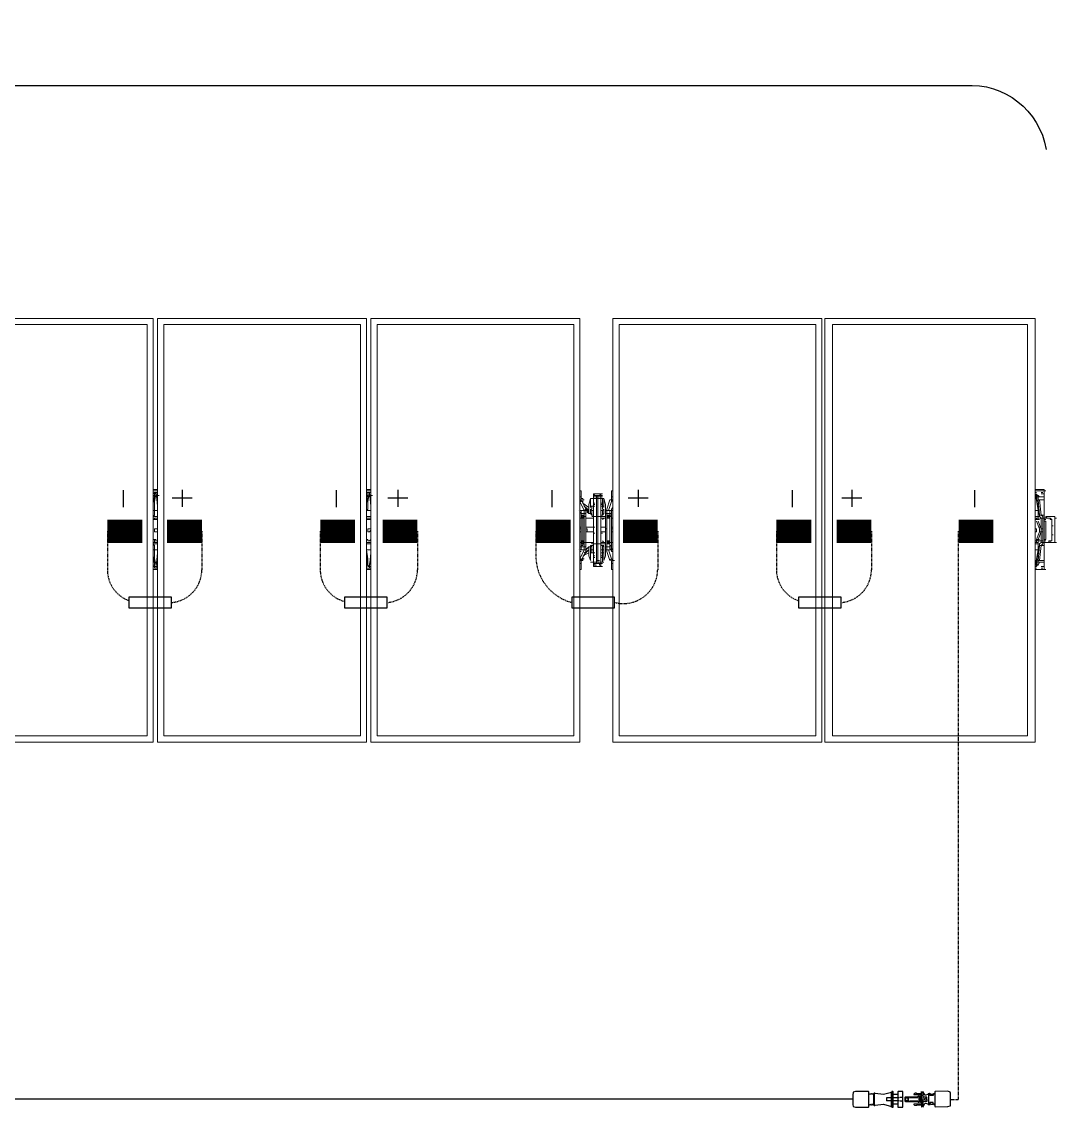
# Model space of a CAD drawing. Header units: feet. Extents: x -9903 to 12307, y -41 to 4121.
# Drawn here: x 3716.8 to 3938, y 3586.6 to 3818.6 of the extents above; entities that cross this region are included whole.
import ezdxf
from ezdxf.lldxf.tags import DXFTag

# ---------------------------------------------------------------- set-up
doc = ezdxf.new("R2010")
doc.units = ezdxf.units.FT
doc.header["$MEASUREMENT"] = 0
doc.linetypes.add('HIDDEN', pattern=[0.375, 0.25, -0.125])
for name, color, linetype in [('E-HARN-COMP', 8, 'Continuous'), ('E-TRNK-CABL-NEG', 6, 'HIDDEN'), ('E-TRUNK-CABLE-POS', 6, 'HIDDEN'), ('G-ANNO-TEXT', 1, 'Continuous'), ('Polarity-Text', 7, 'Continuous'), ('PV-DC-CABL-UG+', 5, 'DC+')]:
    doc.layers.add(name, color=color, linetype=linetype)
doc.styles.add('NEI-A', font='arial.ttf')
tags = doc.linetypes.add('DC+', pattern='A,0.176989,-0.049113,["DC+",NEI-A,S=0.1,R=0,X=0,Y=-0.05],-0.049113,-0.250887,0.176989', length=0.703091).pattern_tags.tags
tags[6] = DXFTag(74, 10)

# ---------------------------------------------------------------- blocks, each defined once
blk = doc.blocks.new('A$C4742fff2')
at = {"lineweight": 5}
for points in [[(18.5159, 0), (18.7459, 0), (18.7459, 0.4666), (18.5159, 0.4666)], [(18.9809, 0), (18.7509, 0), (18.7509, 0.4666), (18.9809, 0.4666)], [(19.2159, 0.4666), (19.2159, 0), (18.9859, 0), (18.9859, 0.4666)], [(19.2525, 0.4666), (19.4825, 0.4666), (19.4825, 0), (19.2525, 0)], [(19.7175, 0.4666), (19.4859, 0.4666), (19.4859, 0), (19.7175, 0)], [(18.7392, 0.0067), (18.7392, 0.46), (18.5226, 0.46), (18.5226, 0.0067)], [(18.9742, 0.0067), (18.9742, 0.46), (18.7576, 0.46), (18.7576, 0.0067)], [(19.2092, 0.46), (18.9926, 0.46), (18.9926, 0.0067), (19.2092, 0.0067)], [(19.2592, 0.46), (19.2592, 0.0067), (19.4759, 0.0067), (19.4759, 0.46)], [(19.4942, 0.46), (19.4942, 0.0067), (19.7092, 0.0067), (19.7092, 0.46)], [(19.2276, 0.2683), (19.2309, 0.2683), (19.2309, 0.26), (19.2276, 0.26)], [(19.2309, 0.2717), (19.2326, 0.2717), (19.2309, 0.2733), (19.2326, 0.2733), (19.2309, 0.2733)], [(19.2359, 0.2683), (19.2359, 0.2483), (19.2342, 0.2483), (19.2342, 0.2683)], [(19.2409, 0.2733), (19.2392, 0.2733), (19.2376, 0.2717), (19.2392, 0.2717), (19.2392, 0.2733)], [(19.2426, 0.2683), (19.2426, 0.26), (19.2409, 0.26), (19.2409, 0.2683)], [(19.2276, 0.2567), (19.2276, 0.2517), (19.2292, 0.2517), (19.2292, 0.25), (19.2292, 0.255)], [(19.2426, 0.2517), (19.2409, 0.25), (19.2409, 0.255), (19.2426, 0.2567)], [(19.2192, 0.25), (19.2176, 0.2483), (19.2192, 0.2467), (19.2209, 0.2483)], [(19.2209, 0.2483), (19.2192, 0.2483)], [(19.2209, 0.2483), (19.2192, 0.2483)], [(19.2209, 0.2467), (19.2209, 0.2483), (19.2209, 0.2467), (19.2192, 0.2467)], [(19.2292, 0.2483), (19.2309, 0.2483)], [(19.2292, 0.2483), (19.2309, 0.2483)], [(19.2342, 0.2483), (19.2342, 0.2183), (19.2309, 0.2183), (19.2309, 0.2483)], [(19.2359, 0.2183), (19.2359, 0.2483), (19.2392, 0.2483), (19.2392, 0.2183)], [(19.2392, 0.2483), (19.2409, 0.2483), (19.2426, 0.2483), (19.2442, 0.2483)], [(19.2426, 0.2483), (19.2409, 0.2483)], [(19.2476, 0.25), (19.2459, 0.2483), (19.2476, 0.2467), (19.2492, 0.2483)], [(19.2492, 0.2483), (19.2476, 0.2483)], [(19.2492, 0.2483), (19.2476, 0.2483)], [(19.7242, 0.25), (19.7225, 0.25)], [(18.7492, 0.235), (18.7476, 0.235), (18.7476, 0.2317), (18.7509, 0.2317), (18.7509, 0.2333), (18.7509, 0.235)], [(18.9842, 0.235), (18.9826, 0.235), (18.9826, 0.2317), (18.9842, 0.2317), (18.9859, 0.2333), (18.9859, 0.235)], [(19.2176, 0.2317), (19.2159, 0.2317)], [(19.2392, 0.2267), (19.2392, 0.23)], [(19.2525, 0.2317), (19.2509, 0.2317)], [(19.7259, 0.2317), (19.7242, 0.2317), (19.7242, 0.2217), (19.7259, 0.2217)], [(19.2192, 0.2217), (19.2176, 0.22), (19.2192, 0.2183), (19.2209, 0.22)], [(19.2476, 0.2217), (19.2459, 0.22), (19.2476, 0.2183), (19.2492, 0.22)], [(19.7225, 0.2217), (19.7209, 0.2217)], [(19.7225, 0.2217), (19.7209, 0.2217)], [(19.2426, 0.2083), (19.2426, 0.21), (19.2426, 0.2117), (19.2409, 0.2117), (19.2409, 0.2083)], [(19.2525, 0.2117), (19.2509, 0.2117), (19.2492, 0.2133), (19.2492, 0.215), (19.2509, 0.215), (19.2509, 0.2133)], [(19.2359, 0.1967), (19.2342, 0.1967)], [(19.2376, 0.1967), (19.2359, 0.1967)]]:
    blk.add_lwpolyline(points, close=True, dxfattribs=at)
for points in [[(18.7509, 0.2783), (18.7459, 0.2783)], [(18.9859, 0.2783), (18.9809, 0.2783)], [(19.2176, 0.265), (19.2159, 0.2667), (19.2176, 0.2667), (19.2176, 0.27), (19.2176, 0.2767), (19.2159, 0.2767)], [(19.2459, 0.2567), (19.2459, 0.255), (19.2476, 0.255), (19.2459, 0.255), (19.2459, 0.2567), (19.2492, 0.2667), (19.2509, 0.2667), (19.2509, 0.265), (19.2525, 0.2667), (19.2509, 0.2667), (19.2509, 0.2683), (19.2509, 0.27), (19.2509, 0.2767), (19.2525, 0.2767)], [(19.7275, 0.2767), (19.7275, 0.2783), (19.7175, 0.2783)], [(19.7192, 0.2683), (19.7192, 0.27), (19.7192, 0.2717), (19.7209, 0.2717), (19.7225, 0.27), (19.7275, 0.27), (19.7275, 0.2767), (19.7292, 0.2767)], [(18.7459, 0.255), (18.7476, 0.255), (18.7476, 0.265), (18.7492, 0.275)], [(18.7476, 0.27), (18.7476, 0.2733), (18.7492, 0.275), (18.7509, 0.275)], [(18.7492, 0.27), (18.7492, 0.2733)], [(18.9826, 0.255), (18.9809, 0.255), (18.9826, 0.2567), (18.9826, 0.265), (18.9842, 0.275), (18.9859, 0.275), (18.9842, 0.275), (18.9826, 0.275), (18.9826, 0.2717), (18.9809, 0.27)], [(18.9842, 0.27), (18.9842, 0.2733)], [(19.2392, 0.2483), (19.2392, 0.2683), (19.2359, 0.2683), (19.2359, 0.2483), (19.2359, 0.2183), (19.2342, 0.2183), (19.2342, 0.1983), (19.2309, 0.1983), (19.2309, 0.2183), (19.2292, 0.2183), (19.2309, 0.2183), (19.2292, 0.2183), (19.2309, 0.2183), (19.2292, 0.2183), (19.2292, 0.22), (19.2309, 0.22), (19.2226, 0.22), (19.2209, 0.22), (19.2192, 0.22), (19.2192, 0.2183), (19.2209, 0.2183), (19.2209, 0.22), (19.2192, 0.22), (19.2209, 0.22), (19.2192, 0.22), (19.2209, 0.22), (19.2192, 0.22), (19.2209, 0.22), (19.2192, 0.22), (19.2209, 0.22), (19.2192, 0.22), (19.2192, 0.2217), (19.2209, 0.22), (19.2209, 0.2183), (19.2192, 0.2183), (19.2176, 0.2183), (19.2176, 0.22), (19.2159, 0.22)], [(19.2176, 0.25), (19.2176, 0.2517), (19.2176, 0.255), (19.2209, 0.255), (19.2159, 0.265), (19.2176, 0.265), (19.2176, 0.2667), (19.2226, 0.2567), (19.2209, 0.255), (19.2226, 0.255), (19.2226, 0.2517), (19.2209, 0.2517), (19.2209, 0.255), (19.2226, 0.255), (19.2242, 0.255), (19.2242, 0.2533), (19.2259, 0.2517), (19.2276, 0.2517), (19.2292, 0.25), (19.2276, 0.2517), (19.2292, 0.25), (19.2292, 0.2517)], [(19.2176, 0.27), (19.2176, 0.27)], [(19.2209, 0.2667), (19.2192, 0.2667), (19.2192, 0.2633), (19.2192, 0.265), (19.2192, 0.2683), (19.2176, 0.2683)], [(19.2192, 0.2633), (19.2259, 0.2583)], [(19.2276, 0.2683), (19.2259, 0.2617), (19.2259, 0.2517), (19.2276, 0.2517), (19.2276, 0.2533)], [(19.2292, 0.2683), (19.2292, 0.2683)], [(19.2392, 0.2733), (19.2326, 0.2733), (19.2309, 0.2733), (19.2309, 0.2717), (19.2309, 0.2683), (19.2326, 0.2683)], [(19.2309, 0.2617), (19.2309, 0.2717), (19.2326, 0.2717), (19.2342, 0.2717), (19.2326, 0.2717), (19.2342, 0.2717), (19.2359, 0.2717), (19.2376, 0.2717), (19.2359, 0.2717)], [(19.2342, 0.2717), (19.2326, 0.2717), (19.2342, 0.2717), (19.2342, 0.2683), (19.2309, 0.2683), (19.2309, 0.2483)], [(19.2309, 0.2717), (19.2309, 0.27), (19.2326, 0.27)], [(19.2309, 0.2633), (19.2326, 0.2633)], [(19.2376, 0.2683), (19.2359, 0.2683), (19.2359, 0.27), (19.2342, 0.27), (19.2359, 0.27), (19.2376, 0.27), (19.2359, 0.27), (19.2376, 0.27), (19.2359, 0.27)], [(19.2359, 0.2683), (19.2359, 0.2717), (19.2376, 0.2717), (19.2392, 0.2717), (19.2392, 0.27), (19.2409, 0.27)], [(19.2409, 0.2733), (19.2392, 0.2733), (19.2392, 0.2717), (19.2409, 0.2717)], [(19.2392, 0.2617), (19.2392, 0.2717), (19.2392, 0.27), (19.2392, 0.2683), (19.2409, 0.2683)], [(19.2392, 0.2633), (19.2409, 0.2633)], [(19.2426, 0.2683), (19.2426, 0.2683)], [(19.2426, 0.2683), (19.2442, 0.2617), (19.2442, 0.2517), (19.2442, 0.2533)], [(19.2509, 0.2567), (19.2509, 0.255), (19.2476, 0.255), (19.2509, 0.265)], [(19.2509, 0.27), (19.2509, 0.27)], [(19.2509, 0.2667), (19.2509, 0.2667)], [(19.7175, 0.2733), (19.7175, 0.275), (19.7192, 0.275)], [(19.7175, 0.275), (19.7209, 0.255), (19.7192, 0.2717)], [(19.7275, 0.27), (19.7275, 0.2667), (19.7225, 0.2667), (19.7209, 0.2667), (19.7209, 0.27), (19.7192, 0.2733), (19.7192, 0.27), (19.7225, 0.27)], [(19.7209, 0.2667), (19.7225, 0.25), (19.7242, 0.25), (19.7225, 0.2667)], [(19.7275, 0.2667), (19.7275, 0.25), (19.7242, 0.25), (19.7259, 0.2483), (19.7259, 0.2467), (19.7242, 0.2467), (19.7259, 0.2467), (19.7242, 0.2467), (19.7209, 0.245), (19.7225, 0.245), (19.7209, 0.245), (19.7225, 0.245), (19.7209, 0.245), (19.7225, 0.245), (19.7209, 0.245), (19.7209, 0.2483), (19.7225, 0.2483)], [(19.7259, 0.275), (19.7242, 0.275)], [(19.7259, 0.2733), (19.7242, 0.2733), (19.7259, 0.2733), (19.7275, 0.2733)], [(18.7492, 0.2483), (18.7476, 0.2483), (18.7459, 0.2483), (18.7476, 0.25), (18.7476, 0.255)], [(18.9826, 0.2483), (18.9809, 0.2483), (18.9809, 0.255)], [(19.2142, 0.255), (19.2142, 0.255)], [(19.2159, 0.2567), (19.2159, 0.255), (19.2159, 0.2533), (19.2176, 0.2517), (19.2209, 0.2517), (19.2226, 0.2517), (19.2226, 0.215), (19.2209, 0.215), (19.2176, 0.215), (19.2176, 0.2117), (19.2209, 0.2117), (19.2159, 0.2017), (19.2176, 0.2017), (19.2176, 0.2), (19.2192, 0.2), (19.2192, 0.2033)], [(19.2176, 0.255), (19.2159, 0.255)], [(19.2159, 0.25), (19.2159, 0.2517)], [(19.2209, 0.26), (19.2259, 0.255)], [(19.2259, 0.2533), (19.2226, 0.2567), (19.2226, 0.255)], [(19.2259, 0.2617), (19.2259, 0.2517)], [(19.2276, 0.2617), (19.2276, 0.2617)], [(19.2276, 0.2583), (19.2276, 0.26)], [(19.2292, 0.2567), (19.2292, 0.26)], [(19.2309, 0.2367), (19.2326, 0.2367), (19.2309, 0.2367), (19.2326, 0.2367), (19.2309, 0.2367), (19.2309, 0.24), (19.2309, 0.2617), (19.2326, 0.2617)], [(19.2392, 0.2367), (19.2409, 0.2367), (19.2392, 0.2367), (19.2409, 0.2367), (19.2392, 0.2367), (19.2392, 0.24), (19.2392, 0.2617), (19.2409, 0.2617)], [(19.2409, 0.26), (19.2409, 0.2567)], [(19.2409, 0.2517), (19.2409, 0.25), (19.2426, 0.2517), (19.2409, 0.25), (19.2426, 0.2517)], [(19.2426, 0.2617), (19.2426, 0.2617)], [(19.2426, 0.26), (19.2426, 0.2583)], [(19.2442, 0.2617), (19.2442, 0.2517), (19.2459, 0.2517)], [(19.2525, 0.19), (19.2509, 0.19), (19.2509, 0.1967), (19.2509, 0.2), (19.2525, 0.2), (19.2509, 0.2017), (19.2492, 0.2), (19.2459, 0.21), (19.2459, 0.2117), (19.2476, 0.2117), (19.2459, 0.2117), (19.2459, 0.215), (19.2492, 0.215), (19.2492, 0.2167), (19.2509, 0.2167), (19.2509, 0.25), (19.2492, 0.25), (19.2492, 0.2517), (19.2509, 0.2517), (19.2509, 0.255), (19.2525, 0.255), (19.2509, 0.255), (19.2492, 0.255), (19.2492, 0.2517), (19.2459, 0.2517), (19.2459, 0.255), (19.2442, 0.255), (19.2442, 0.2517), (19.2459, 0.2517), (19.2442, 0.2517), (19.2442, 0.215), (19.2459, 0.215), (19.2442, 0.215), (19.2442, 0.205)], [(19.2442, 0.2517), (19.2442, 0.2517)], [(19.2459, 0.2517), (19.2459, 0.2517)], [(19.2509, 0.2517), (19.2509, 0.25)], [(19.2525, 0.255), (19.2525, 0.255)], [(19.7175, 0.245), (19.7192, 0.245), (19.7209, 0.245), (19.7209, 0.255), (19.7225, 0.25), (19.7225, 0.2483), (19.7242, 0.2467), (19.7242, 0.235), (19.7259, 0.235), (19.7242, 0.235), (19.7242, 0.2317), (19.7225, 0.2317), (19.7225, 0.235), (19.7192, 0.2433)], [(19.7209, 0.255), (19.7209, 0.2483), (19.7192, 0.2483), (19.7175, 0.2483)], [(18.7509, 0.2483), (18.7459, 0.2483)], [(18.7509, 0.2467), (18.7476, 0.2467), (18.7459, 0.2467)], [(18.7509, 0.245), (18.7476, 0.245), (18.7459, 0.245)], [(18.7476, 0.245), (18.7476, 0.2467)], [(18.9859, 0.2483), (18.9809, 0.2483)], [(18.9859, 0.2467), (18.9809, 0.2467), (18.9826, 0.2467)], [(18.9859, 0.245), (18.9826, 0.245), (18.9809, 0.245), (18.9809, 0.2467)], [(19.2226, 0.2483), (19.2209, 0.2483), (19.2192, 0.2483), (19.2192, 0.2467), (19.2176, 0.2467), (19.2159, 0.2467)], [(19.2159, 0.2467), (19.2176, 0.2467), (19.2159, 0.2467)], [(19.2176, 0.25), (19.2176, 0.2483)], [(19.2176, 0.25), (19.2176, 0.25)], [(19.2192, 0.25), (19.2176, 0.25)], [(19.2192, 0.2167), (19.2176, 0.2167), (19.2176, 0.25), (19.2192, 0.25)], [(19.2176, 0.2483), (19.2176, 0.2467)], [(19.2176, 0.2483), (19.2176, 0.2483)], [(19.2176, 0.2467), (19.2176, 0.2467)], [(19.2192, 0.2483), (19.2192, 0.25), (19.2209, 0.2483)], [(19.2192, 0.25), (19.2192, 0.25)], [(19.2209, 0.25), (19.2192, 0.25)], [(19.2192, 0.2483), (19.2209, 0.2483)], [(19.2192, 0.2483), (19.2209, 0.2483)], [(19.2192, 0.2483), (19.2209, 0.2483)], [(19.2192, 0.2483), (19.2209, 0.2483)], [(19.2192, 0.2483), (19.2209, 0.2483)], [(19.2192, 0.2467), (19.2192, 0.2467)], [(19.2209, 0.25), (19.2209, 0.25)], [(19.2209, 0.2483), (19.2209, 0.25)], [(19.2209, 0.2483), (19.2209, 0.2483)], [(19.2209, 0.2467), (19.2209, 0.2467)], [(19.2309, 0.2467), (19.2226, 0.2467)], [(19.2309, 0.2383), (19.2309, 0.24), (19.2309, 0.2367), (19.2226, 0.2367)], [(19.2292, 0.2483), (19.2309, 0.2483)], [(19.2292, 0.2483), (19.2309, 0.2483)], [(19.2359, 0.2483), (19.2376, 0.2483)], [(19.2442, 0.2467), (19.2392, 0.2467)], [(19.2442, 0.2367), (19.2392, 0.2367), (19.2392, 0.24), (19.2392, 0.2383)], [(19.2426, 0.2467), (19.2409, 0.245)], [(19.2459, 0.25), (19.2459, 0.2483)], [(19.2459, 0.25), (19.2459, 0.25)], [(19.2476, 0.25), (19.2459, 0.25)], [(19.2476, 0.2483), (19.2459, 0.2483)], [(19.2476, 0.2467), (19.2459, 0.2467), (19.2459, 0.2483)], [(19.2459, 0.2483), (19.2459, 0.2467)], [(19.2459, 0.2483), (19.2459, 0.2483)], [(19.2459, 0.2467), (19.2476, 0.2467)], [(19.2459, 0.2467), (19.2459, 0.2467)], [(19.2492, 0.2483), (19.2492, 0.2467), (19.2476, 0.2467), (19.2492, 0.2467), (19.2492, 0.2483), (19.2476, 0.25), (19.2476, 0.2483)], [(19.2492, 0.25), (19.2476, 0.25)], [(19.2476, 0.25), (19.2476, 0.25)], [(19.2476, 0.2483), (19.2492, 0.2483)], [(19.2476, 0.2483), (19.2492, 0.2483)], [(19.2476, 0.2483), (19.2492, 0.2483)], [(19.2476, 0.2483), (19.2492, 0.2483)], [(19.2476, 0.2483), (19.2492, 0.2483)], [(19.2476, 0.2467), (19.2476, 0.2467)], [(19.2492, 0.25), (19.2492, 0.25)], [(19.2492, 0.2483), (19.2492, 0.25)], [(19.2492, 0.2483), (19.2509, 0.2483)], [(19.2492, 0.2483), (19.2492, 0.2483)], [(19.2492, 0.2467), (19.2492, 0.2467)], [(19.2525, 0.2467), (19.2509, 0.2467)], [(19.7209, 0.2467), (19.7192, 0.2467), (19.7175, 0.2467)], [(19.7192, 0.2467), (19.7192, 0.245)], [(19.7209, 0.2433), (19.7242, 0.235), (19.7242, 0.2317), (19.7259, 0.2317), (19.7259, 0.235), (19.7259, 0.2467)], [(19.7275, 0.2467), (19.7259, 0.2467), (19.7275, 0.2467), (19.7275, 0.25)], [(19.7309, 0.2467), (19.7325, 0.2467), (19.7342, 0.2467), (19.7342, 0.245), (19.7342, 0.2467), (19.7342, 0.245), (19.7359, 0.245), (19.7359, 0.2433), (19.7359, 0.245), (19.7342, 0.2467), (19.7325, 0.2467), (19.7309, 0.2467), (19.7325, 0.2467), (19.7309, 0.2467), (19.7275, 0.2467), (19.7275, 0.245), (19.7292, 0.245)], [(19.7292, 0.2217), (19.7275, 0.2217), (19.7275, 0.2233), (19.7292, 0.2233), (19.7292, 0.225), (19.7292, 0.2433), (19.7275, 0.2433), (19.7275, 0.245), (19.7275, 0.22), (19.7275, 0.2167)], [(19.7392, 0.2483), (19.7342, 0.2483), (19.7309, 0.2483), (19.7292, 0.2483), (19.7309, 0.2467), (19.7325, 0.2467), (19.7309, 0.2467), (19.7292, 0.2467), (19.7292, 0.2483)], [(19.7325, 0.245), (19.7325, 0.245)], [(19.7342, 0.245), (19.7359, 0.245)], [(19.7359, 0.2217), (19.7359, 0.2233), (19.7359, 0.2433), (19.7359, 0.2383)], [(19.7392, 0.22), (19.7392, 0.2467), (19.7409, 0.2467)], [(19.2176, 0.2367), (19.2159, 0.2367)], [(19.2176, 0.235), (19.2159, 0.235)], [(19.2226, 0.235), (19.2242, 0.235), (19.2242, 0.2317), (19.2226, 0.2317), (19.2309, 0.2317), (19.2309, 0.23), (19.2326, 0.23), (19.2309, 0.23), (19.2309, 0.2267), (19.2309, 0.23), (19.2309, 0.2317)], [(19.2309, 0.2283), (19.2309, 0.2267), (19.2309, 0.205), (19.2326, 0.205)], [(19.2392, 0.2317), (19.2392, 0.23), (19.2409, 0.23), (19.2392, 0.23), (19.2392, 0.2317), (19.2442, 0.2317), (19.2442, 0.235), (19.2459, 0.235)], [(19.2392, 0.2283), (19.2392, 0.2267), (19.2392, 0.205), (19.2409, 0.205)], [(19.2525, 0.2367), (19.2509, 0.2367)], [(19.2525, 0.235), (19.2509, 0.235)], [(19.7175, 0.2317), (19.7192, 0.2317), (19.7192, 0.235), (19.7175, 0.235), (19.7192, 0.235)], [(19.7225, 0.2317), (19.7192, 0.2233), (19.7209, 0.2233), (19.7225, 0.2233)], [(19.7209, 0.22), (19.7209, 0.2217), (19.7209, 0.2233), (19.7242, 0.2317)], [(19.7225, 0.2367), (19.7242, 0.2367)], [(19.7342, 0.2217), (19.7359, 0.2217), (19.7359, 0.2233), (19.7359, 0.2283), (19.7375, 0.2283)], [(19.7359, 0.2283), (19.7359, 0.2383), (19.7375, 0.2383)], [(18.7509, 0.2233), (18.7509, 0.2217), (18.7476, 0.2217), (18.7476, 0.2233), (18.7459, 0.2233)], [(18.7476, 0.2117), (18.7476, 0.2167), (18.7459, 0.2183), (18.7459, 0.22), (18.7476, 0.22), (18.7509, 0.22)], [(18.7509, 0.2183), (18.7476, 0.2183), (18.7459, 0.2183)], [(18.7476, 0.22), (18.7476, 0.2233), (18.7492, 0.2233)], [(18.9859, 0.2233), (18.9842, 0.2217), (18.9826, 0.2217), (18.9826, 0.2233), (18.9809, 0.2233), (18.9809, 0.22), (18.9809, 0.2183), (18.9809, 0.2117), (18.9826, 0.2017), (18.9826, 0.195), (18.9842, 0.1933), (18.9859, 0.1933)], [(18.9859, 0.22), (18.9809, 0.22), (18.9826, 0.22)], [(18.9809, 0.2183), (18.9859, 0.2183)], [(19.2176, 0.22), (19.2159, 0.22), (19.2176, 0.22)], [(19.2176, 0.2117), (19.2159, 0.2117), (19.2159, 0.215), (19.2176, 0.215), (19.2176, 0.2167)], [(19.2159, 0.215), (19.2159, 0.2167)], [(19.2209, 0.22), (19.2209, 0.2217), (19.2192, 0.2217), (19.2176, 0.2217), (19.2176, 0.22)], [(19.2176, 0.2217), (19.2176, 0.2217)], [(19.2176, 0.22), (19.2176, 0.22)], [(19.2176, 0.2183), (19.2176, 0.2183)], [(19.2192, 0.2217), (19.2192, 0.2217)], [(19.2192, 0.2183), (19.2192, 0.2183)], [(19.2209, 0.2217), (19.2209, 0.2217)], [(19.2209, 0.22), (19.2209, 0.22)], [(19.2209, 0.2183), (19.2209, 0.2183)], [(19.2276, 0.21), (19.2276, 0.215), (19.2276, 0.2167), (19.2292, 0.2167), (19.2292, 0.2117)], [(19.2292, 0.215), (19.2292, 0.2167), (19.2276, 0.215), (19.2292, 0.2167), (19.2276, 0.215)], [(19.2376, 0.1983), (19.2359, 0.1983), (19.2359, 0.2183), (19.2359, 0.2), (19.2342, 0.2)], [(19.2359, 0.1967), (19.2376, 0.1967), (19.2359, 0.1967), (19.2359, 0.1983), (19.2392, 0.1983), (19.2392, 0.2183)], [(19.2392, 0.22), (19.2442, 0.22), (19.2426, 0.22), (19.2409, 0.2217)], [(19.2442, 0.2183), (19.2392, 0.2183), (19.2409, 0.2183), (19.2426, 0.2183), (19.2409, 0.2183), (19.2426, 0.2183)], [(19.2409, 0.2117), (19.2409, 0.2167), (19.2426, 0.2167), (19.2426, 0.21)], [(19.2426, 0.215), (19.2409, 0.2167), (19.2426, 0.215), (19.2409, 0.2167), (19.2409, 0.215)], [(19.2476, 0.22), (19.2492, 0.22), (19.2492, 0.2217), (19.2476, 0.2217), (19.2459, 0.2217), (19.2459, 0.22), (19.2459, 0.2183), (19.2476, 0.2183), (19.2492, 0.2183), (19.2492, 0.22), (19.2492, 0.2183), (19.2476, 0.2183), (19.2459, 0.2183), (19.2459, 0.22), (19.2476, 0.22), (19.2476, 0.2217), (19.2492, 0.22), (19.2476, 0.22), (19.2492, 0.22), (19.2476, 0.22), (19.2492, 0.22), (19.2476, 0.22), (19.2492, 0.22), (19.2476, 0.22), (19.2492, 0.22), (19.2509, 0.22), (19.2525, 0.22)], [(19.2459, 0.2217), (19.2459, 0.2217)], [(19.2459, 0.22), (19.2459, 0.22)], [(19.2459, 0.2183), (19.2459, 0.2183)], [(19.2476, 0.2217), (19.2476, 0.2217)], [(19.2476, 0.2183), (19.2476, 0.2183)], [(19.2492, 0.2217), (19.2492, 0.2217)], [(19.2492, 0.22), (19.2492, 0.22)], [(19.2492, 0.2183), (19.2492, 0.2183)], [(19.2509, 0.2167), (19.2509, 0.215)], [(19.7192, 0.22), (19.7192, 0.2233), (19.7192, 0.2217), (19.7175, 0.2217)], [(19.7275, 0.1983), (19.7275, 0.2), (19.7225, 0.2), (19.7209, 0.2), (19.7225, 0.2167), (19.7242, 0.2167), (19.7225, 0.2167), (19.7209, 0.2117), (19.7209, 0.2183), (19.7209, 0.22), (19.7192, 0.22), (19.7175, 0.22)], [(19.7209, 0.2183), (19.7192, 0.2183), (19.7175, 0.2183)], [(19.7209, 0.2233), (19.7192, 0.2217)], [(19.7209, 0.2217), (19.7209, 0.2233)], [(19.7209, 0.2117), (19.7209, 0.2217), (19.7242, 0.2217), (19.7242, 0.22)], [(19.7209, 0.2217), (19.7225, 0.2217)], [(19.7209, 0.2217), (19.7225, 0.2217)], [(19.7259, 0.2217), (19.7259, 0.22), (19.7242, 0.22), (19.7225, 0.2183), (19.7225, 0.2167), (19.7242, 0.2167), (19.7259, 0.2183), (19.7259, 0.22), (19.7275, 0.22), (19.7309, 0.22), (19.7292, 0.22), (19.7309, 0.22), (19.7325, 0.22), (19.7342, 0.22), (19.7342, 0.2217), (19.7359, 0.2217), (19.7342, 0.2217), (19.7325, 0.2217), (19.7325, 0.22), (19.7309, 0.22), (19.7325, 0.22), (19.7309, 0.22), (19.7325, 0.22), (19.7309, 0.22), (19.7292, 0.22), (19.7309, 0.22), (19.7342, 0.22), (19.7392, 0.22), (19.7409, 0.22)], [(19.7225, 0.2), (19.7242, 0.2167), (19.7275, 0.2167), (19.7275, 0.2)], [(19.7325, 0.2217), (19.7325, 0.2217)], [(18.7459, 0.2117), (18.7476, 0.2117), (18.7476, 0.2017), (18.7492, 0.195), (18.7492, 0.1933), (18.7509, 0.1933)], [(19.2142, 0.2117), (19.2142, 0.2117)], [(19.2159, 0.21), (19.2159, 0.2117)], [(19.2176, 0.2), (19.2226, 0.21), (19.2226, 0.2117), (19.2209, 0.2117), (19.2209, 0.215), (19.2226, 0.215), (19.2226, 0.2117)], [(19.2192, 0.205), (19.2259, 0.2083)], [(19.2209, 0.2017), (19.2192, 0.2017), (19.2192, 0.2033), (19.2192, 0.2017)], [(19.2226, 0.21), (19.2226, 0.2117), (19.2209, 0.2117), (19.2226, 0.2117), (19.2259, 0.215), (19.2242, 0.2133), (19.2226, 0.2133)], [(19.2209, 0.215), (19.2209, 0.215)], [(19.2209, 0.2083), (19.2259, 0.2117)], [(19.2226, 0.215), (19.2226, 0.215)], [(19.2276, 0.2133), (19.2276, 0.215), (19.2259, 0.215), (19.2259, 0.205), (19.2276, 0.2), (19.2276, 0.2083)], [(19.2259, 0.205), (19.2259, 0.215)], [(19.2292, 0.2083), (19.2292, 0.2117), (19.2276, 0.2117), (19.2276, 0.21), (19.2276, 0.2083), (19.2309, 0.2083), (19.2309, 0.1983), (19.2276, 0.1983)], [(19.2276, 0.205), (19.2276, 0.205)], [(19.2309, 0.205), (19.2309, 0.1967), (19.2309, 0.195), (19.2309, 0.1967), (19.2326, 0.1967), (19.2326, 0.195), (19.2326, 0.1967), (19.2342, 0.1967), (19.2326, 0.1967), (19.2326, 0.195), (19.2342, 0.195)], [(19.2309, 0.2033), (19.2326, 0.2033)], [(19.2392, 0.205), (19.2392, 0.1967), (19.2392, 0.195), (19.2392, 0.1933), (19.2392, 0.195), (19.2376, 0.195), (19.2392, 0.195), (19.2392, 0.1933), (19.2409, 0.1933)], [(19.2392, 0.2033), (19.2409, 0.2033)], [(19.2426, 0.1983), (19.2409, 0.1983), (19.2409, 0.2083)], [(19.2426, 0.2083), (19.2426, 0.2), (19.2442, 0.205), (19.2442, 0.215), (19.2442, 0.2133)], [(19.2426, 0.205), (19.2426, 0.205)], [(19.2476, 0.2117), (19.2459, 0.2117), (19.2442, 0.2117), (19.2442, 0.215), (19.2459, 0.215)], [(19.2442, 0.215), (19.2442, 0.215)], [(19.2459, 0.215), (19.2459, 0.215)], [(19.2459, 0.21), (19.2459, 0.2117)], [(19.2509, 0.2017), (19.2476, 0.2117), (19.2509, 0.2117), (19.2509, 0.21)], [(19.2525, 0.2117), (19.2525, 0.2117)], [(19.7192, 0.195), (19.7209, 0.2117), (19.7175, 0.1933), (19.7192, 0.1933)], [(18.7476, 0.1983), (18.7476, 0.1933), (18.7492, 0.1933), (18.7492, 0.1917), (18.7492, 0.1933), (18.7492, 0.1967)], [(18.7492, 0.1917), (18.7509, 0.1917)], [(18.9809, 0.1983), (18.9826, 0.195), (18.9826, 0.1933), (18.9842, 0.1933), (18.9842, 0.1917), (18.9859, 0.1917)], [(18.9842, 0.1967), (18.9842, 0.1933), (18.9842, 0.1917)], [(19.2176, 0.2017), (19.2159, 0.2), (19.2176, 0.2), (19.2176, 0.1983), (19.2176, 0.1967), (19.2176, 0.19), (19.2159, 0.19)], [(19.2176, 0.2), (19.2176, 0.2)], [(19.2176, 0.1967), (19.2176, 0.1967)], [(19.2292, 0.2), (19.2292, 0.2)], [(19.2326, 0.1983), (19.2309, 0.1983), (19.2309, 0.1967), (19.2309, 0.195), (19.2309, 0.1933), (19.2309, 0.195), (19.2326, 0.195), (19.2309, 0.195), (19.2309, 0.1933), (19.2326, 0.1933), (19.2309, 0.1933), (19.2376, 0.1933), (19.2392, 0.1933)], [(19.2326, 0.195), (19.2326, 0.195)], [(19.2376, 0.2), (19.2359, 0.2), (19.2359, 0.1967), (19.2342, 0.1967)], [(19.2342, 0.1967), (19.2342, 0.1983)], [(19.2342, 0.1967), (19.2359, 0.1967)], [(19.2359, 0.1967), (19.2376, 0.1967), (19.2376, 0.195)], [(19.2409, 0.1983), (19.2392, 0.1983), (19.2392, 0.195), (19.2376, 0.195), (19.2392, 0.195), (19.2392, 0.1967), (19.2409, 0.1967)], [(19.2376, 0.1967), (19.2376, 0.195)], [(19.2376, 0.1967), (19.2376, 0.195)], [(19.2509, 0.2), (19.2509, 0.2)], [(19.7175, 0.1917), (19.7175, 0.1933), (19.7175, 0.1917), (19.7192, 0.1917)], [(19.7192, 0.2), (19.7192, 0.1983), (19.7225, 0.1983)], [(19.7292, 0.19), (19.7275, 0.19), (19.7275, 0.1983), (19.7225, 0.1983), (19.7209, 0.195), (19.7192, 0.195), (19.7192, 0.1983)], [(19.7192, 0.1967), (19.7192, 0.1933), (19.7209, 0.1967)], [(19.7209, 0.1983), (19.7209, 0.2017)], [(19.7259, 0.1933), (19.7242, 0.1933), (19.7259, 0.1933)], [(19.7242, 0.1917), (19.7259, 0.1917)], [(19.7259, 0.1933), (19.7275, 0.1933)], [(18.7509, 0.19), (18.7459, 0.19)], [(18.9859, 0.19), (18.9809, 0.19)], [(19.7175, 0.19), (19.7275, 0.19)]]:
    blk.add_lwpolyline(points, dxfattribs=at)
at = {"color": 8, "lineweight": 5, "true_color": 0x808080}
for points in [[(18.7509, 0.2767), (18.7459, 0.2767)], [(18.9859, 0.2767), (18.9809, 0.2767)], [(19.7275, 0.2767), (19.7175, 0.2767)], [(18.7459, 0.2733), (18.7476, 0.275), (18.7492, 0.275), (18.7509, 0.26)], [(18.7459, 0.2717), (18.7476, 0.2717), (18.7476, 0.27), (18.7459, 0.2633)], [(18.7459, 0.27), (18.7476, 0.27), (18.7476, 0.2683), (18.7459, 0.2667)], [(18.7492, 0.2733), (18.7492, 0.2733)], [(18.7509, 0.2717), (18.7509, 0.27), (18.7509, 0.2717), (18.7526, 0.2717)], [(18.9809, 0.2733), (18.9809, 0.275), (18.9842, 0.275), (18.9859, 0.26)], [(18.9809, 0.2717), (18.9826, 0.2717), (18.9826, 0.27), (18.9809, 0.2633)], [(18.9809, 0.2667), (18.9809, 0.27)], [(18.9842, 0.2733), (18.9842, 0.2733)], [(18.9859, 0.2717), (18.9859, 0.27), (18.9859, 0.2717), (18.9876, 0.2717)], [(19.2176, 0.2667), (19.2159, 0.2667), (19.2159, 0.2683)], [(19.2309, 0.2733), (19.2309, 0.2733)], [(19.2309, 0.2733), (19.2326, 0.2733)], [(19.2309, 0.2617), (19.2309, 0.27)], [(19.2309, 0.2633), (19.2309, 0.2383), (19.2309, 0.2367), (19.2326, 0.2367), (19.2309, 0.2367), (19.2326, 0.2367)], [(19.2326, 0.27), (19.2342, 0.27), (19.2326, 0.27), (19.2342, 0.27), (19.2359, 0.27), (19.2376, 0.27), (19.2392, 0.27), (19.2376, 0.27), (19.2392, 0.27), (19.2392, 0.2617)], [(19.2342, 0.2717), (19.2359, 0.2717), (19.2376, 0.2717)], [(19.2392, 0.2733), (19.2392, 0.2733)], [(19.2392, 0.2733), (19.2409, 0.2733)], [(19.2392, 0.2633), (19.2392, 0.2383), (19.2392, 0.2367), (19.2409, 0.2367), (19.2392, 0.2367), (19.2409, 0.2367)], [(19.2525, 0.2667), (19.2525, 0.2683)], [(19.7175, 0.265), (19.7175, 0.275), (19.7192, 0.275)], [(18.7509, 0.255), (18.7476, 0.255)], [(18.9859, 0.255), (18.9809, 0.255)], [(19.2159, 0.2583), (19.2159, 0.2567)], [(19.2159, 0.2583), (19.2159, 0.2583)], [(19.2192, 0.25), (19.2209, 0.25), (19.2209, 0.2517)], [(19.2209, 0.2617), (19.2209, 0.26), (19.2226, 0.2583), (19.2242, 0.2567), (19.2259, 0.2567)], [(19.2309, 0.255), (19.2292, 0.255)], [(19.2309, 0.26), (19.2326, 0.26)], [(19.2392, 0.26), (19.2409, 0.26)], [(19.2409, 0.255), (19.2392, 0.255)], [(19.2459, 0.2517), (19.2459, 0.25)], [(19.2509, 0.2567), (19.2525, 0.2583)], [(19.2525, 0.2583), (19.2525, 0.2583)], [(19.7209, 0.255), (19.7175, 0.255)], [(19.2192, 0.2467), (19.2192, 0.22)], [(19.2209, 0.22), (19.2209, 0.2467)], [(19.2292, 0.25), (19.2309, 0.25)], [(19.2392, 0.25), (19.2409, 0.25)], [(19.2459, 0.2467), (19.2459, 0.22)], [(19.2492, 0.25), (19.2509, 0.25)], [(19.2492, 0.22), (19.2492, 0.2467)], [(19.7325, 0.2467), (19.7309, 0.2467)], [(19.7392, 0.2483), (19.7392, 0.22)], [(19.2309, 0.2033), (19.2309, 0.2283), (19.2309, 0.2317)], [(19.2309, 0.23), (19.2326, 0.23)], [(19.2392, 0.2033), (19.2392, 0.2317)], [(19.2392, 0.23), (19.2409, 0.23)], [(19.2192, 0.2183), (19.2192, 0.2167)], [(19.2209, 0.215), (19.2209, 0.2183)], [(19.2309, 0.2167), (19.2292, 0.2167)], [(19.2409, 0.2167), (19.2392, 0.2167)], [(19.2459, 0.2183), (19.2459, 0.215)], [(19.2492, 0.2167), (19.2492, 0.2183)], [(19.7309, 0.22), (19.7325, 0.22)], [(18.7459, 0.195), (18.7476, 0.195), (18.7476, 0.1967), (18.7459, 0.205)], [(18.7476, 0.2117), (18.7509, 0.2117)], [(18.7509, 0.2083), (18.7492, 0.1933)], [(18.9809, 0.2117), (18.9859, 0.2117)], [(18.9809, 0.195), (18.9826, 0.195), (18.9826, 0.1967), (18.9809, 0.205)], [(18.9859, 0.2083), (18.9842, 0.1933)], [(19.2159, 0.21), (19.2176, 0.21)], [(19.2159, 0.21), (19.2159, 0.21)], [(19.2259, 0.2117), (19.2242, 0.21), (19.2226, 0.2083), (19.2209, 0.2067), (19.2209, 0.205)], [(19.2292, 0.2117), (19.2309, 0.2117)], [(19.2309, 0.2083), (19.2326, 0.2083)], [(19.2309, 0.1967), (19.2309, 0.205)], [(19.2376, 0.1967), (19.2392, 0.1967), (19.2392, 0.205)], [(19.2392, 0.2117), (19.2409, 0.2117)], [(19.2409, 0.2083), (19.2392, 0.2083)], [(19.2525, 0.21), (19.2509, 0.21)], [(19.2525, 0.21), (19.2525, 0.21)], [(19.7175, 0.2117), (19.7209, 0.2117)], [(18.7459, 0.1983), (18.7476, 0.1983), (18.7459, 0.2)], [(18.7492, 0.1917), (18.7476, 0.1917), (18.7476, 0.1933), (18.7459, 0.1933)], [(18.7492, 0.1933), (18.7492, 0.1933)], [(18.7509, 0.1983), (18.7509, 0.195), (18.7509, 0.1967)], [(18.9826, 0.1983), (18.9809, 0.1983), (18.9809, 0.2)], [(18.9842, 0.1917), (18.9809, 0.1917), (18.9809, 0.1933)], [(18.9842, 0.1933), (18.9842, 0.1933)], [(18.9859, 0.1983), (18.9859, 0.195), (18.9859, 0.1967)], [(19.2159, 0.2), (19.2176, 0.2)], [(19.2159, 0.1967), (19.2176, 0.1967), (19.2159, 0.1967)], [(19.2309, 0.195), (19.2309, 0.195)], [(19.2309, 0.195), (19.2309, 0.1933)], [(19.2326, 0.1967), (19.2342, 0.1967)], [(19.2376, 0.1967), (19.2359, 0.1967), (19.2376, 0.1967)], [(19.2392, 0.195), (19.2392, 0.195)], [(19.2392, 0.1933), (19.2392, 0.195)], [(19.2509, 0.1967), (19.2525, 0.1967), (19.2509, 0.1967)], [(19.7175, 0.1933), (19.7175, 0.2017)], [(19.7175, 0.1917), (19.7192, 0.1917)], [(18.7509, 0.19), (18.7459, 0.19)], [(18.9859, 0.19), (18.9809, 0.19)], [(19.7275, 0.19), (19.7175, 0.19)]]:
    blk.add_lwpolyline(points, dxfattribs=at)
for points in [[(19.2159, 0.27), (19.2176, 0.27)], [(19.2525, 0.27), (19.2509, 0.27)], [(19.2326, 0.23), (19.2309, 0.23)], [(19.2409, 0.23), (19.2392, 0.23)], [(19.2342, 0.1967), (19.2326, 0.1967)], [(19.2359, 0.1967), (19.2342, 0.1967)], [(19.2392, 0.1967), (19.2376, 0.1967)], [(19.2542, 0.2), (19.2525, 0.2)]]:
    blk.add_lwpolyline(points, close=True, dxfattribs=at)
blk = doc.blocks.new('A$C2C7A52CE')
at = {"layer": 'E-HARN-COMP'}
for p, q in [((-0.496, 0.086, 0.079), (-0.494, 0.085, 0.079)), ((-0.496, -0.086, 0.079), (-0.494, -0.085, 0.079))]:
    blk.add_line(p, q, dxfattribs=at)
for points, elevation in [([(-0.634, -0.1), (-0.636, -0.098), (-0.636, 0.098), (-0.634, 0.1), (-0.576, 0.1), (-0.573, 0.097), (-0.573, -0.097), (-0.576, -0.1), (-0.634, -0.1)], -0.033), ([(-0.634, 0.031), (-0.629, 0.031), (-0.629, 0.022), (-0.598, 0.022)], 0.079), ([(-0.573, 0.062), (-0.571, 0.06), (-0.515, 0.06), (-0.512, 0.062)], 0.015), ([(-0.509, -0.1), (-0.512, -0.097), (-0.512, 0.097), (-0.509, 0.1), (-0.496, 0.1), (-0.496, -0.1), (-0.509, -0.1)], -0.033), ([(-0.493, 0.097), (-0.493, 0.093), (-0.491, 0.089), (-0.389, 0.062), (-0.284, 0.075), (-0.281, 0.078), (-0.27, 0.078), (-0.27, -0.078), (-0.281, -0.078), (-0.284, -0.075), (-0.389, -0.062), (-0.491, -0.089), (-0.493, -0.097), (-0.493, 0.097)], -0.033), ([(-0.27, -0.078), (-0.267, -0.075), (-0.267, 0.075), (-0.27, 0.078)], -0.033), ([(-0.267, 0.069), (-0.263, 0.065), (-0.246, 0.065), (-0.246, 0.072), (-0.237, 0.072), (-0.237, 0.065), (-0.222, 0.065), (-0.218, 0.072), (-0.216, 0.072), (-0.212, 0.065), (-0.209, 0.065), (-0.204, 0.072), (-0.203, 0.072)], 0.079), ([(-0.003, -0.087), (-0.006, -0.091), (-0.033, -0.1), (-0.141, -0.1), (-0.198, -0.098), (-0.203, -0.095), (-0.203, 0.094), (-0.198, 0.098), (-0.141, 0.1), (-0.034, 0.1), (-0.006, 0.09), (-0.003, 0.087), (0, 0.059), (0, 0.002), (-0.002, -0.07), (-0.003, -0.087)], -0.024), ([(-0.634, -0.031), (-0.629, -0.031), (-0.629, -0.022), (-0.598, -0.022)], 0.079), ([(-0.573, -0.063), (-0.571, -0.06), (-0.515, -0.06), (-0.512, -0.063)], 0.015), ([(-0.267, -0.069), (-0.263, -0.065), (-0.246, -0.065), (-0.246, -0.072), (-0.237, -0.072), (-0.237, -0.065), (-0.229, -0.065), (-0.225, -0.073), (-0.223, -0.073), (-0.218, -0.065), (-0.215, -0.065), (-0.211, -0.073), (-0.209, -0.073), (-0.205, -0.065), (-0.203, -0.065)], -0.039)]:
    blk.add_lwpolyline(points, dxfattribs=dict(at, elevation=elevation))
for points in [[(-0.59, 0.018), (-0.426, 0.018)], [(-0.426, 0.018), (-0.426, -0.018)], [(-0.59, -0.018), (-0.426, -0.018)]]:
    blk.add_lwpolyline(points, dxfattribs=at)
blk = doc.blocks.new('A$C084F4888')
at = {"layer": 'E-HARN-COMP'}
for p, q in [((0.523, 0.021, 0.006), (0.415, 0.021, 0.006)), ((0.54, 0.017, 0.006), (0.568, 0.017, 0.006)), ((0.523, -0.021, 0.006), (0.415, -0.021, 0.006)), ((0.54, -0.017, 0.006), (0.568, -0.017, 0.006))]:
    blk.add_line(p, q, dxfattribs=at)
for points, elevation in [([(0.196, -0.096), (0.2, -0.092), (0.2, 0.092), (0.196, 0.097), (0.034, 0.098), (0.006, 0.089), (0.003, 0.086), (0.001, 0.071), (0, 0.031), (0, -0.01), (0.001, -0.072), (0.003, -0.086), (0.033, -0.098), (0.196, -0.096)], -0.011), ([(0.2, 0.068), (0.202, 0.064), (0.203, 0.062), (0.203, 0.056), (0.204, 0.056), (0.205, 0.062), (0.205, 0.064), (0.209, 0.072), (0.212, 0.072), (0.216, 0.064), (0.217, 0.056), (0.22, 0.056)], 0.053), ([(0.275, 0.077), (0.275, -0.077), (0.277, -0.074), (0.277, -0.063), (0.282, -0.059), (0.294, -0.059), (0.314, -0.052), (0.322, -0.052), (0.326, -0.054), (0.351, -0.097), (0.353, -0.098), (0.353, 0.098), (0.35, 0.096), (0.326, 0.054), (0.322, 0.052), (0.314, 0.052), (0.294, 0.059), (0.282, 0.059), (0.277, 0.063), (0.277, 0.074), (0.275, 0.077)], 0), ([(0.353, 0.086), (0.366, 0.086)], 0.004), ([(0.466, 0.063), (0.466, 0.065), (0.457, 0.073), (0.45, 0.076), (0.431, 0.076), (0.433, 0.07), (0.373, 0.07), (0.369, 0.075), (0.369, 0.096), (0.366, 0.098), (0.366, -0.098), (0.369, -0.096), (0.369, -0.075), (0.373, -0.07), (0.433, -0.07), (0.431, -0.076), (0.45, -0.076), (0.457, -0.073), (0.466, -0.065), (0.466, -0.063), (0.464, -0.062), (0.373, -0.059), (0.369, -0.055), (0.369, -0.044), (0.371, -0.042), (0.371, 0.042), (0.369, 0.044), (0.369, 0.055), (0.373, 0.059)], 0.027), ([(0.373, 0.059), (0.464, 0.062), (0.466, 0.063)], 0.027), ([(0.2, -0.067), (0.203, -0.072), (0.205, -0.072), (0.209, -0.064), (0.212, -0.064), (0.216, -0.072), (0.218, -0.072), (0.223, -0.064), (0.223, -0.062)], 0.006), ([(0.353, -0.086), (0.366, -0.086)], 0.004)]:
    blk.add_lwpolyline(points, dxfattribs=dict(at, elevation=elevation))
for points in [[(0.266, 0.077), (0.264, 0.074), (0.264, 0.067), (0.259, 0.062), (0.252, 0.062), (0.252, 0.064), (0.227, 0.064), (0.227, 0.062), (0.226, 0.062), (0.222, 0.062), (0.22, 0.06), (0.22, 0.05), (0.221, 0.047), (0.223, 0.045), (0.226, 0.044), (0.26, 0.044), (0.263, 0.045), (0.264, 0.048), (0.264, 0.067)], [(0.371, 0.037), (0.38, 0.037)], [(0.38, -0.042), (0.38, 0.042), (0.381, 0.041), (0.381, -0.041), (0.38, -0.042)], [(0.382, 0.035), (0.385, 0.034), (0.385, -0.034), (0.382, -0.035), (0.382, 0.035), (0.381, 0.039)], [(0.385, 0.029), (0.392, 0.029)], [(0.397, 0.039), (0.396, 0.035), (0.392, 0.034), (0.392, -0.034), (0.396, -0.035), (0.396, 0.035)], [(0.398, 0.042), (0.397, 0.041), (0.397, -0.041), (0.398, -0.042), (0.398, 0.042)], [(0.398, 0.037), (0.403, 0.037)], [(0.403, 0.042), (0.406, 0.041), (0.41, 0.038), (0.41, 0.034), (0.414, 0.032), (0.573, 0.032), (0.574, 0.031), (0.575, 0.024), (0.575, -0.024), (0.575, -0.03), (0.573, -0.032), (0.414, -0.032), (0.41, -0.038), (0.406, -0.041), (0.405, -0.042), (0.403, -0.042), (0.403, 0.042)], [(0.537, 0.024), (0.538, 0.022), (0.538, -0.022), (0.537, -0.024), (0.537, 0.024)], [(0.575, 0.024), (0.57, 0.019), (0.57, -0.019), (0.575, -0.024)], [(0.266, -0.077), (0.264, -0.074), (0.264, -0.067), (0.259, -0.062), (0.252, -0.062), (0.252, -0.064), (0.227, -0.064), (0.227, -0.062), (0.226, -0.062), (0.222, -0.062), (0.22, -0.06), (0.22, -0.05), (0.221, -0.047), (0.223, -0.045), (0.226, -0.044), (0.26, -0.044), (0.263, -0.045), (0.264, -0.048), (0.264, -0.067)], [(0.371, -0.037), (0.38, -0.037)], [(0.381, -0.039), (0.382, -0.035)], [(0.385, -0.029), (0.392, -0.029)], [(0.396, -0.035), (0.397, -0.039)], [(0.398, -0.037), (0.403, -0.037)]]:
    blk.add_lwpolyline(points, dxfattribs=at)
at = {"layer": 'E-HARN-COMP', "elevation": 0.063}
blk.add_lwpolyline([(0.351, 0.024), (0.299, 0.024), (0.299, -0.024), (0.351, -0.024)], close=True, dxfattribs=at)
at = {"layer": 'E-HARN-COMP'}
blk.add_circle((0.318, 0, 0.052), 0.0136, dxfattribs=at)

msp = doc.modelspace()

# ---------------------------------------------------------------- linework, layer by layer
at = {"layer": 'E-HARN-COMP', "const_width": 5}
for points in [[(3735.15, 3709.71), (3742.6, 3709.71)], [(3747.89, 3709.71), (3755.35, 3709.71)], [(3780.65, 3709.71), (3788.1, 3709.71)], [(3793.98, 3709.71), (3801.44, 3709.71)], [(3826.74, 3709.71), (3834.2, 3709.71)], [(3845.34, 3709.71), (3852.79, 3709.71)], [(3878.17, 3709.71), (3885.63, 3709.71)], [(3891.03, 3709.71), (3898.48, 3709.71)], [(3917.11, 3709.71), (3924.56, 3709.71)]]:
    msp.add_lwpolyline(points, dxfattribs=at)
at = {"layer": 'E-HARN-COMP'}
for points in [[(3744.31, 3695.62), (3739.74, 3695.62), (3739.74, 3693.3), (3744.31, 3693.3)], [(3744.31, 3693.3), (3748.87, 3693.3), (3748.87, 3695.62), (3744.31, 3695.62)], [(3790.4, 3695.62), (3785.84, 3695.62), (3785.84, 3693.3), (3790.4, 3693.3)], [(3790.4, 3693.3), (3794.96, 3693.3), (3794.96, 3695.62), (3790.4, 3695.62)], [(3843.59, 3695.62), (3834.47, 3695.62), (3834.47, 3693.3), (3843.59, 3693.3)], [(3843.59, 3693.3), (3843.59, 3695.62)], [(3887.44, 3695.62), (3882.88, 3695.62), (3882.88, 3693.3), (3887.44, 3693.3)], [(3887.44, 3693.3), (3892.01, 3693.3), (3892.01, 3695.62), (3887.44, 3695.62)]]:
    msp.add_lwpolyline(points, dxfattribs=at)
at = {"layer": 'E-TRNK-CABL-NEG', "ltscale": 0.1}
for points in [[(3735.15, 3709.71), (3735.15, 3701.47, 0.314202), (3739.74, 3694.88, 0.314202)], [(3780.65, 3709.71), (3780.65, 3701.47, 0.338726), (3785.84, 3694.69, 0.338726)], [(3826.74, 3709.71), (3826.74, 3704.72, 0.348344), (3834.47, 3694.46)], [(3878.17, 3709.71), (3878.17, 3701.47, 0.318875), (3882.88, 3694.84, 0.318875)]]:
    msp.add_lwpolyline(points, format="xyb", dxfattribs=at)
msp.add_lwpolyline([(3917, 3709.71), (3917, 3588.19), (3915.4, 3588.19)], dxfattribs=at)
at = {"layer": 'E-TRUNK-CABLE-POS', "ltscale": 0.1}
for points in [[(3755.35, 3709.71), (3755.35, 3701.47, -0.391396), (3748.87, 3694.47, -0.391396)], [(3801.44, 3709.71), (3801.44, 3701.47, -0.391396), (3794.96, 3694.47, -0.391396)], [(3852.79, 3709.7), (3852.79, 3701.46, -0.480781), (3843.74, 3694.46, -0.391396)], [(3898.48, 3709.71), (3898.48, 3701.47, -0.391396), (3892.01, 3694.47, -0.391396)]]:
    msp.add_lwpolyline(points, format="xyb", dxfattribs=at)
at = {"layer": 'G-ANNO-TEXT', "flags": 128}
msp.add_lwpolyline([(2732.5, 3791.32, -0.380061), (2752.34, 3805.02), (3387.1, 3804.97, 0.298343), (3405.61, 3818.62, 0.298343), (3424.12, 3804.97), (3918.46, 3804.97, -0.388677), (3935.81, 3791.32)], format="xyb", dxfattribs=at)
at = {"layer": 'Polarity-Text'}
for p, q in [((3738.55, 3718.49), (3738.55, 3714.87)), ((3751.15, 3718.56), (3751.15, 3714.94)), ((3784.05, 3718.49), (3784.05, 3714.87)), ((3797.24, 3718.56), (3797.24, 3714.94)), ((3830.14, 3718.49), (3830.14, 3714.87)), ((3848.6, 3718.56), (3848.6, 3714.94)), ((3881.57, 3718.49), (3881.57, 3714.87)), ((3894.29, 3718.56), (3894.29, 3714.94)), ((3920.5, 3718.49), (3920.5, 3714.87)), ((3753.29, 3716.75), (3749.01, 3716.75)), ((3799.38, 3716.75), (3795.11, 3716.75)), ((3850.73, 3716.75), (3846.46, 3716.75)), ((3896.42, 3716.75), (3892.15, 3716.75))]:
    msp.add_line(p, q, dxfattribs=at)
at = {"layer": 'PV-DC-CABL-UG+', "ltscale": 0.6}
msp.add_lwpolyline([(3894.48, 3588.3), (2042.48, 3588.29)], dxfattribs=at)

# ---------------------------------------------------------------- block references
at = {"xscale": 194.04614304, "yscale": 194.04614304, "zscale": 194.04614304}
msp.add_blockref('A$C4742fff2', (107.36, 3664.64), dxfattribs=at)
at = {"layer": 'E-HARN-COMP', "xscale": -16.84716062325401, "yscale": 16.84716062325401, "zscale": 16.84716062325401}
msp.add_blockref('A$C2C7A52CE', (3894.49, 3588.27, 0.4), dxfattribs=at)
at = {"layer": 'E-HARN-COMP', "xscale": 16.84716062325401, "yscale": 16.84716062325401, "zscale": 16.84716062325401, "rotation": 180.6156573093305}
msp.add_blockref('A$C084F4888', (3915.4, 3588.37, -0.15), dxfattribs=at)
msp.add_blockref('A$C084F4888', (3915.4, 3588.37, -0.15), dxfattribs=at)

doc.saveas('drawing.dxf')
